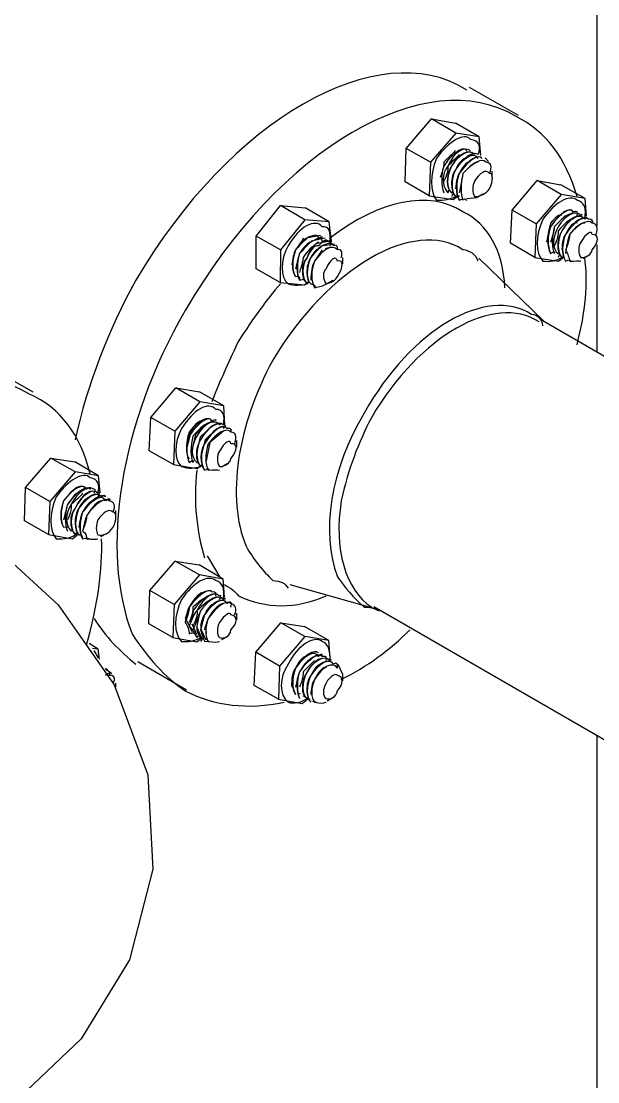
# Model space of a CAD drawing. Header units: inches. Extents: x 0.3 to 33.8, y 15.5 to 37.1.
# Drawn here: x 11.877 to 12.659, y 27.081 to 28.522 of the extents above; entities that cross this region are included whole.
import ezdxf

# ---------------------------------------------------------------- set-up
doc = ezdxf.new("R2010")
doc.units = ezdxf.units.IN
doc.header["$MEASUREMENT"] = 0

# ---------------------------------------------------------------- blocks, each defined once
blk = doc.blocks.new('60298_1')
at = {"transparency": 33554687}
for points in [[(12.6582, 29.1094), (12.6582, 28.2439)], [(12.5518, 28.3937), (12.4852, 28.4319)], [(12.3995, 28.3487), (12.4336, 28.389)], [(12.4336, 28.389), (12.4661, 28.3833)], [(12.4666, 28.3699), (12.4336, 28.389)], [(12.4986, 28.3647), (12.4661, 28.3833)], [(12.4666, 28.3699), (12.4325, 28.3301)], [(12.4986, 28.3647), (12.4666, 28.3699)], [(12.5007, 28.3394), (12.4986, 28.3647)], [(12.3979, 28.3038), (12.3995, 28.3487)], [(12.4325, 28.3301), (12.3995, 28.3487)], [(12.4862, 28.3477), (12.4862, 28.3477)], [(12.4893, 28.3451), (12.4893, 28.3451)], [(12.4924, 28.3441), (12.4924, 28.3441)], [(12.496, 28.3415), (12.496, 28.3415)], [(12.4991, 28.3405), (12.4991, 28.3405)], [(12.5007, 28.3394), (12.5007, 28.3394)], [(12.5022, 28.3379), (12.5022, 28.3379)], [(12.5053, 28.3369), (12.5053, 28.3369)], [(12.511, 28.3312), (12.5064, 28.3363)], [(12.4325, 28.3301), (12.4305, 28.2847)], [(12.5162, 28.3095), (12.5162, 28.3183)], [(12.4305, 28.2847), (12.3979, 28.3038)], [(12.543, 28.2651), (12.5771, 28.3054)], [(12.5771, 28.3054), (12.6091, 28.2997)], [(12.6097, 28.2862), (12.5771, 28.3054)], [(12.4547, 28.2935), (12.4547, 28.2935)], [(12.4614, 28.2899), (12.4614, 28.2899)], [(12.6422, 28.2811), (12.6091, 28.2997)], [(12.4305, 28.2847), (12.463, 28.2795)], [(12.463, 28.2795), (12.4702, 28.2852)], [(12.4676, 28.2862), (12.4676, 28.2862)], [(12.4744, 28.2826), (12.4744, 28.2826)], [(12.4811, 28.2811), (12.4955, 28.2821)], [(12.5033, 28.2868), (12.4955, 28.2821)], [(12.6097, 28.2862), (12.5756, 28.2465)], [(12.6422, 28.2811), (12.6097, 28.2862)], [(12.6442, 28.2568), (12.6422, 28.2811)], [(12.1955, 28.23), (12.2285, 28.2713)], [(12.2285, 28.2713), (12.2621, 28.2682)], [(12.2616, 28.2522), (12.2285, 28.2713)], [(12.2946, 28.2491), (12.2621, 28.2682)], [(12.541, 28.2201), (12.543, 28.2651)], [(12.5756, 28.2465), (12.543, 28.2651)], [(12.6298, 28.2651), (12.6298, 28.2651)], [(12.6365, 28.2609), (12.6365, 28.2609)], [(12.2616, 28.2522), (12.2285, 28.2114)], [(12.2946, 28.2491), (12.2616, 28.2522)], [(12.2977, 28.2222), (12.2946, 28.2491)], [(12.5756, 28.2465), (12.574, 28.201)], [(12.6427, 28.2573), (12.6427, 28.2573)], [(12.6494, 28.2537), (12.6494, 28.2537)], [(12.2285, 28.2114), (12.1955, 28.23)], [(12.1955, 28.1855), (12.1955, 28.23)], [(12.2693, 28.23), (12.2606, 28.2253)], [(12.2828, 28.2305), (12.2637, 28.2269)], [(12.2895, 28.2269), (12.2704, 28.2232)], [(12.2957, 28.2232), (12.2766, 28.2196)], [(12.2828, 28.2305), (12.2828, 28.2305)], [(12.3024, 28.2191), (12.2833, 28.216)], [(12.2895, 28.2269), (12.2895, 28.2269)], [(12.2957, 28.2232), (12.2957, 28.2232)], [(12.2972, 28.2222), (12.2977, 28.2253)], [(12.3024, 28.2191), (12.3024, 28.2191)], [(12.574, 28.201), (12.541, 28.2201)], [(12.6582, 28.2181), (12.6582, 28.0719)], [(12.2285, 28.2114), (12.228, 28.167)], [(12.2952, 28.2145), (12.2895, 28.2124)], [(12.5988, 28.2109), (12.5988, 28.2109)], [(12.605, 28.2067), (12.605, 28.2067)], [(12.606, 28.1959), (12.6138, 28.2021)], [(12.6117, 28.2031), (12.6117, 28.2031)], [(12.6468, 28.2036), (12.6391, 28.1995)], [(12.3132, 28.1923), (12.3132, 28.201)], [(12.5864, 28.1143), (12.4981, 28.2)], [(12.574, 28.201), (12.606, 28.1959)], [(12.6179, 28.1995), (12.6179, 28.1995)], [(12.228, 28.167), (12.1955, 28.1855)], [(12.2518, 28.1763), (12.2518, 28.1763)], [(12.228, 28.167), (12.2611, 28.1639)], [(12.258, 28.1726), (12.258, 28.1726)], [(12.2611, 28.1639), (12.2662, 28.168)], [(12.2647, 28.169), (12.2647, 28.169)], [(12.2709, 28.1654), (12.2709, 28.1654)], [(12.2998, 28.1695), (12.2921, 28.1649)], [(14.3649, 27.0866), (12.5807, 28.1169)], [(11.8304, 28.0539), (11.8924, 28.0182)], [(12.0524, 27.9836), (12.0865, 28.0239)], [(12.0865, 28.0239), (12.1185, 28.0182)], [(12.1191, 28.0048), (12.0865, 28.0239)], [(12.1516, 27.9996), (12.1185, 28.0182)], [(12.1191, 28.0048), (12.085, 27.965)], [(12.1516, 27.9996), (12.1191, 28.0048)], [(12.1531, 27.9733), (12.1516, 27.9996)], [(12.0504, 27.9382), (12.0524, 27.9836)], [(12.085, 27.965), (12.0524, 27.9836)], [(12.1227, 27.9795), (12.1067, 27.964)], [(12.1289, 27.9759), (12.1134, 27.9604)], [(12.1356, 27.9718), (12.1196, 27.9568)], [(12.1392, 27.9816), (12.1392, 27.9816)], [(12.1459, 27.978), (12.1459, 27.978)], [(12.1521, 27.9743), (12.1521, 27.9743)], [(12.1531, 27.9733), (12.1531, 27.9733)], [(12.085, 27.965), (12.0834, 27.9196)], [(12.1067, 27.964), (12.1015, 27.9428)], [(12.1134, 27.9604), (12.1082, 27.9392)], [(12.1418, 27.9681), (12.1263, 27.9532)], [(12.1516, 27.9656), (12.1325, 27.9495)], [(12.1588, 27.9707), (12.1588, 27.9707)], [(12.1196, 27.9568), (12.1144, 27.9356)], [(12.1263, 27.9532), (12.1211, 27.932)], [(12.1325, 27.9495), (12.1278, 27.9248)], [(12.1692, 27.9434), (12.1692, 27.9521)], [(11.8825, 27.8886), (11.9166, 27.9284)], [(11.9166, 27.9284), (11.9492, 27.9232)], [(11.9497, 27.9098), (11.9166, 27.9284)], [(12.0834, 27.9196), (12.0504, 27.9382)], [(11.9817, 27.9041), (11.9492, 27.9232)], [(12.0834, 27.9196), (12.1154, 27.9144)], [(12.1082, 27.9273), (12.1082, 27.9273)], [(12.1144, 27.9237), (12.1144, 27.9237)], [(12.1154, 27.9144), (12.1222, 27.9196)], [(12.1211, 27.9201), (12.1211, 27.9201)], [(12.1273, 27.9165), (12.1273, 27.9165)], [(12.1562, 27.9206), (12.1485, 27.916)], [(11.9497, 27.9098), (11.9156, 27.8695)], [(11.9817, 27.9041), (11.9497, 27.9098)], [(11.9838, 27.8814), (11.9817, 27.9041)], [(11.881, 27.8432), (11.8825, 27.8886)], [(11.9156, 27.8695), (11.8825, 27.8886)], [(11.9688, 27.8907), (11.9688, 27.8907)], [(11.975, 27.8865), (11.975, 27.8865)], [(11.9812, 27.8829), (11.9812, 27.8829)], [(11.9879, 27.8793), (11.9879, 27.8793)], [(11.9941, 27.8757), (11.9941, 27.8757)], [(11.9156, 27.8695), (11.9135, 27.8246)], [(12.0049, 27.8483), (12.0049, 27.8571)], [(11.9135, 27.8246), (11.881, 27.8432)], [(11.9373, 27.8365), (11.9373, 27.8365)], [(11.9435, 27.8323), (11.9435, 27.8323)], [(11.9502, 27.8287), (11.9502, 27.8287)], [(11.8257, 27.8215), (11.927, 27.729), (12.0029, 27.6206), (12.0483, 27.4982), (12.0555, 27.3701), (12.0235, 27.2472), (11.9579, 27.1398), (11.8655, 27.052), (11.7529, 26.9844)], [(11.9135, 27.8246), (11.9461, 27.8189)], [(11.9461, 27.8189), (11.9548, 27.8261)], [(11.9564, 27.8251), (11.9564, 27.8251)], [(11.9631, 27.8215), (11.9631, 27.8215)], [(11.992, 27.8256), (11.9843, 27.8215)], [(12.0514, 27.7487), (12.0855, 27.7884)], [(12.0855, 27.7884), (12.118, 27.7833)], [(12.1185, 27.7698), (12.0855, 27.7884)], [(12.1289, 27.7957), (12.1464, 27.7667)], [(12.1506, 27.7642), (12.118, 27.7833)], [(12.1185, 27.7698), (12.0845, 27.7296)], [(12.1506, 27.7642), (12.1185, 27.7698)], [(12.1526, 27.7394), (12.1506, 27.7642)], [(12.3602, 27.7228), (12.242, 27.7564)], [(12.0499, 27.7032), (12.0514, 27.7487)], [(12.0845, 27.7296), (12.0514, 27.7487)], [(12.1392, 27.7471), (12.1392, 27.7471)], [(12.1459, 27.7435), (12.1459, 27.7435)], [(12.0845, 27.7296), (12.0824, 27.6846)], [(12.1521, 27.7394), (12.1521, 27.7394)], [(12.1526, 27.7394), (12.1526, 27.7394)], [(12.1588, 27.7358), (12.1588, 27.7358)], [(12.1692, 27.7089), (12.1692, 27.7177)], [(13.7457, 26.9234), (12.3556, 27.7265)], [(12.0824, 27.6846), (12.0499, 27.7032)], [(12.1015, 27.711), (12.1015, 27.711)], [(12.1015, 27.7074), (12.1082, 27.6929)], [(12.1077, 27.7074), (12.1077, 27.7074)], [(12.1082, 27.7032), (12.1144, 27.6893)], [(12.1144, 27.7037), (12.1144, 27.7037)], [(12.1144, 27.6996), (12.1211, 27.6851)], [(12.1206, 27.7001), (12.1206, 27.7001)], [(12.195, 27.665), (12.2291, 27.7048)], [(12.2291, 27.7048), (12.2611, 27.6996)], [(12.2616, 27.6862), (12.2291, 27.7048)], [(12.2941, 27.6805), (12.2611, 27.6996)], [(12.0824, 27.6846), (12.1149, 27.679)], [(12.1082, 27.6929), (12.1082, 27.6929)], [(12.1144, 27.6893), (12.1144, 27.6893)], [(12.1149, 27.679), (12.1222, 27.6846)], [(12.1206, 27.696), (12.1273, 27.6815)], [(12.1211, 27.6851), (12.1211, 27.6851)], [(12.1273, 27.6965), (12.1278, 27.6903)], [(12.1562, 27.6857), (12.1485, 27.6815)], [(12.2616, 27.6862), (12.2275, 27.6459)], [(12.2941, 27.6805), (12.2616, 27.6862)], [(11.9827, 27.6552), (11.9812, 27.6691), (11.9688, 27.6764)], [(11.9812, 27.6691), (11.9734, 27.6697)], [(12.1273, 27.6815), (12.1273, 27.6815)], [(12.2962, 27.6567), (12.2941, 27.6805)], [(11.9817, 27.6573), (11.9755, 27.6671)], [(12.1929, 27.6196), (12.195, 27.665)], [(12.2275, 27.6459), (12.195, 27.665)], [(12.2828, 27.664), (12.2828, 27.664)], [(12.2895, 27.6604), (12.2895, 27.6604)], [(12.2957, 27.6567), (12.2957, 27.6567)], [(11.9941, 27.6407), (11.991, 27.6428)], [(11.9998, 27.6356), (11.991, 27.6418)], [(11.9941, 27.6407), (11.9941, 27.6407)], [(12.101, 27.6134), (12.0349, 27.6516)], [(12.2275, 27.6459), (12.226, 27.601)], [(12.3024, 27.6526), (12.3024, 27.6526)], [(12.3132, 27.6345), (12.307, 27.648)], [(12.3132, 27.6258), (12.3132, 27.6345)], [(12.0044, 27.618), (12.0044, 27.618)], [(12.0049, 27.617), (12.0049, 27.6227)], [(12.226, 27.601), (12.1929, 27.6196)], [(12.226, 27.601), (12.258, 27.5953)], [(12.2518, 27.6098), (12.2518, 27.6098)], [(12.2523, 27.6092), (12.2554, 27.6082)], [(12.258, 27.6061), (12.258, 27.6061)], [(12.258, 27.5953), (12.2657, 27.6015)], [(12.259, 27.6056), (12.2621, 27.6046)], [(12.2647, 27.6025), (12.2647, 27.6025)], [(12.2652, 27.602), (12.2683, 27.601)], [(12.2709, 27.5989), (12.2709, 27.5989)], [(12.2719, 27.5984), (12.2781, 27.5968)], [(12.2998, 27.603), (12.2921, 27.5984)], [(12.6582, 27.5519), (12.6582, 26.0306)]]:
    blk.add_lwpolyline(points, dxfattribs=at)
for points, knots in [([(12.4816, 28.4283), (12.3611, 28.5041), (12.1594, 28.3876), (12.0323, 28.1701), (11.995, 28.103), (11.9664, 28.0289), (11.9497, 27.9532)], [0, 0, 0, 0, 1, 1, 1, 2, 2, 2, 2]), ([(12.6313, 28.2837), (12.6161, 28.336), (12.5889, 28.3726), (12.5487, 28.3921), (12.4276, 28.4656), (12.2259, 28.3492), (12.0994, 28.1287), (12.0106, 27.9763), (11.9832, 27.8028), (12.0271, 27.6898)], [0, 0, 0, 0, 1, 1, 1, 2, 2, 2, 3, 3, 3, 3]), ([(12.4971, 28.3405), (12.5015, 28.3516), (12.498, 28.36), (12.4867, 28.3611), (12.4784, 28.3713), (12.4574, 28.3592), (12.4403, 28.3353), (12.4314, 28.3143), (12.4314, 28.29), (12.4403, 28.2785), (12.451, 28.2788), (12.46, 28.2799), (12.4661, 28.2837)], [0, 0, 0, 0, 1, 1, 1, 2, 2, 2, 3, 3, 3, 4, 4, 4, 4]), ([(12.4816, 28.3456), (12.4778, 28.3531), (12.4638, 28.345), (12.4506, 28.325), (12.4465, 28.3151), (12.4465, 28.2989), (12.4506, 28.2888)], [0, 0, 0, 0, 1, 1, 1, 2, 2, 2, 2]), ([(12.4867, 28.3456), (12.4786, 28.3526), (12.4646, 28.3445), (12.4558, 28.325), (12.4473, 28.3146), (12.4473, 28.2984), (12.4558, 28.2888), (12.4569, 28.2929), (12.458, 28.2925), (12.4558, 28.2888)], [0, 0, 0, 0, 1, 1, 1, 2, 2, 2, 3, 3, 3, 3]), ([(12.4661, 28.3456), (12.4639, 28.3434), (12.4581, 28.3378), (12.4506, 28.3301), (12.4499, 28.3236), (12.448, 28.3157), (12.4454, 28.3095)], [0, 0, 0, 0, 1, 1, 1, 2, 2, 2, 2]), ([(12.4713, 28.3405), (12.4704, 28.3397), (12.4646, 28.3341), (12.4558, 28.325), (12.4564, 28.3199), (12.4544, 28.312), (12.4506, 28.3043)], [0, 0, 0, 0, 1, 1, 1, 2, 2, 2, 2]), ([(12.4919, 28.3405), (12.4843, 28.3494), (12.4703, 28.3413), (12.4609, 28.325), (12.453, 28.3113), (12.453, 28.2952), (12.4609, 28.2888)], [0, 0, 0, 0, 1, 1, 1, 2, 2, 2, 2]), ([(12.4919, 28.3405), (12.4851, 28.3489), (12.4711, 28.3408), (12.4609, 28.325), (12.4538, 28.3109), (12.4538, 28.2947), (12.4609, 28.2888), (12.4634, 28.2892), (12.4644, 28.2888), (12.4609, 28.2837)], [0, 0, 0, 0, 1, 1, 1, 2, 2, 2, 3, 3, 3, 3]), ([(12.4816, 28.3353), (12.4768, 28.336), (12.471, 28.3304), (12.4661, 28.3198), (12.4628, 28.3161), (12.4608, 28.3083), (12.4609, 28.2992)], [0, 0, 0, 0, 1, 1, 1, 2, 2, 2, 2]), ([(12.4971, 28.3405), (12.4907, 28.3456), (12.4767, 28.3375), (12.4661, 28.3198), (12.4594, 28.3076), (12.4594, 28.2914), (12.4661, 28.2837)], [0, 0, 0, 0, 1, 1, 1, 2, 2, 2, 2]), ([(12.4971, 28.3353), (12.4915, 28.3452), (12.4775, 28.3371), (12.4661, 28.3198), (12.4602, 28.3072), (12.4602, 28.291), (12.4661, 28.2837), (12.4698, 28.2854), (12.4708, 28.2851), (12.4713, 28.2837)], [0, 0, 0, 0, 1, 1, 1, 2, 2, 2, 3, 3, 3, 3]), ([(12.5022, 28.3353), (12.4971, 28.3419), (12.4831, 28.3338), (12.4713, 28.3147), (12.4658, 28.3039), (12.4658, 28.2877), (12.4713, 28.2785)], [0, 0, 0, 0, 1, 1, 1, 2, 2, 2, 2]), ([(12.5022, 28.3353), (12.4979, 28.3415), (12.4839, 28.3334), (12.4713, 28.3147), (12.4667, 28.3034), (12.4667, 28.2873), (12.4713, 28.2785), (12.4772, 28.2812), (12.4793, 28.2807), (12.4816, 28.2785)], [0, 0, 0, 0, 1, 1, 1, 2, 2, 2, 3, 3, 3, 3]), ([(12.5126, 28.3147), (12.5165, 28.3249), (12.5144, 28.3298), (12.5074, 28.3301), (12.5024, 28.3367), (12.4892, 28.3291), (12.4764, 28.3147), (12.473, 28.301), (12.473, 28.2858), (12.4764, 28.2785)], [0, 0, 0, 0, 1, 1, 1, 2, 2, 2, 3, 3, 3, 3]), ([(12.4867, 28.3301), (12.4832, 28.3323), (12.4774, 28.3267), (12.4713, 28.3147), (12.4692, 28.3124), (12.4673, 28.3046), (12.4661, 28.294)], [0, 0, 0, 0, 1, 1, 1, 2, 2, 2, 2]), ([(12.4971, 28.3301), (12.4921, 28.3307), (12.4847, 28.3244), (12.4764, 28.3147), (12.4748, 28.3072), (12.4731, 28.2977), (12.4713, 28.2888)], [0, 0, 0, 0, 1, 1, 1, 2, 2, 2, 2]), ([(12.5126, 28.3147), (12.5178, 28.3153), (12.5178, 28.3057), (12.5126, 28.294), (12.5076, 28.2879), (12.4993, 28.2831), (12.4919, 28.2837), (12.489, 28.289), (12.489, 28.2986), (12.4919, 28.3043), (12.4993, 28.3164), (12.5076, 28.3212), (12.5126, 28.3147)], [0, 0, 0, 0, 1, 1, 1, 2, 2, 2, 3, 3, 3, 4, 4, 4, 4]), ([(12.5332, 28.1597), (12.5311, 28.2102), (12.51, 28.2463), (12.4764, 28.263), (12.4305, 28.2923), (12.3639, 28.2797), (12.2957, 28.2269)], [0, 0, 0, 0, 1, 1, 1, 2, 2, 2, 2]), ([(12.6417, 28.2527), (12.6447, 28.2679), (12.6412, 28.2763), (12.6313, 28.2785), (12.6216, 28.2876), (12.6006, 28.2755), (12.5849, 28.2527), (12.5747, 28.2306), (12.5747, 28.2063), (12.5849, 28.1959), (12.5944, 28.1949), (12.6038, 28.1963), (12.6107, 28.201)], [0, 0, 0, 0, 1, 1, 1, 2, 2, 2, 3, 3, 3, 4, 4, 4, 4]), ([(12.6262, 28.263), (12.6215, 28.2701), (12.6075, 28.262), (12.5952, 28.2424), (12.5902, 28.2321), (12.5902, 28.2159), (12.5952, 28.2062)], [0, 0, 0, 0, 1, 1, 1, 2, 2, 2, 2]), ([(12.6313, 28.2578), (12.6328, 28.2634), (12.6319, 28.2641), (12.6262, 28.263), (12.6223, 28.2696), (12.6083, 28.2616), (12.5952, 28.2424), (12.591, 28.2316), (12.591, 28.2155), (12.5952, 28.2062), (12.6006, 28.2099), (12.6016, 28.2095), (12.6004, 28.2062)], [0, 0, 0, 0, 1, 1, 1, 2, 2, 2, 3, 3, 3, 4, 4, 4, 4]), ([(12.6365, 28.2578), (12.628, 28.2664), (12.6139, 28.2583), (12.6004, 28.2424), (12.5967, 28.2284), (12.5967, 28.2122), (12.6004, 28.2062)], [0, 0, 0, 0, 1, 1, 1, 2, 2, 2, 2]), ([(12.6365, 28.2578), (12.6392, 28.2597), (12.6383, 28.2604), (12.6365, 28.2578), (12.6288, 28.2659), (12.6148, 28.2578), (12.6055, 28.2424), (12.5975, 28.2279), (12.5975, 28.2117), (12.6055, 28.2062), (12.6071, 28.2062), (12.6081, 28.2058), (12.6055, 28.201)], [0, 0, 0, 0, 1, 1, 1, 2, 2, 2, 3, 3, 3, 4, 4, 4, 4]), ([(12.2957, 28.2217), (12.2979, 28.2359), (12.2944, 28.2437), (12.2853, 28.2424), (12.2752, 28.2547), (12.2542, 28.2426), (12.2389, 28.2165), (12.2282, 28.1977), (12.2282, 28.1735), (12.2389, 28.1649), (12.2476, 28.1623), (12.2564, 28.1633), (12.2647, 28.1649)], [0, 0, 0, 0, 1, 1, 1, 2, 2, 2, 3, 3, 3, 4, 4, 4, 4]), ([(12.6107, 28.2578), (12.6076, 28.2605), (12.6018, 28.2548), (12.5952, 28.2475), (12.5936, 28.2406), (12.5916, 28.2328), (12.59, 28.2217)], [0, 0, 0, 0, 1, 1, 1, 2, 2, 2, 2]), ([(12.6158, 28.2578), (12.6141, 28.2567), (12.6083, 28.2511), (12.6004, 28.2424), (12.6, 28.2369), (12.5981, 28.2291), (12.5952, 28.2217)], [0, 0, 0, 0, 1, 1, 1, 2, 2, 2, 2]), ([(12.6262, 28.2527), (12.6205, 28.253), (12.6147, 28.2474), (12.6055, 28.2372), (12.6065, 28.2332), (12.6045, 28.2254), (12.6004, 28.2165)], [0, 0, 0, 0, 1, 1, 1, 2, 2, 2, 2]), ([(12.6417, 28.2527), (12.6344, 28.2627), (12.6204, 28.2546), (12.6107, 28.2372), (12.6031, 28.2247), (12.6031, 28.2085), (12.6107, 28.201)], [0, 0, 0, 0, 1, 1, 1, 2, 2, 2, 2]), ([(12.6417, 28.2527), (12.6456, 28.256), (12.6448, 28.2567), (12.6417, 28.2527), (12.6352, 28.2622), (12.6212, 28.2541), (12.6107, 28.2372), (12.6039, 28.2242), (12.6039, 28.208), (12.6107, 28.201), (12.6135, 28.2025), (12.6145, 28.2021), (12.6107, 28.201)], [0, 0, 0, 0, 1, 1, 1, 2, 2, 2, 3, 3, 3, 4, 4, 4, 4]), ([(12.6313, 28.2475), (12.6269, 28.2493), (12.6211, 28.2437), (12.6158, 28.232), (12.6129, 28.2295), (12.611, 28.2216), (12.6107, 28.2114)], [0, 0, 0, 0, 1, 1, 1, 2, 2, 2, 2]), ([(12.6468, 28.2527), (12.6408, 28.259), (12.6268, 28.2509), (12.6158, 28.232), (12.6095, 28.2209), (12.6095, 28.2048), (12.6158, 28.1959)], [0, 0, 0, 0, 1, 1, 1, 2, 2, 2, 2]), ([(12.652, 28.2475), (12.6536, 28.2508), (12.6521, 28.2524), (12.6468, 28.2527), (12.6416, 28.2585), (12.6276, 28.2504), (12.6158, 28.232), (12.6103, 28.2205), (12.6103, 28.2043), (12.6158, 28.1959), (12.6208, 28.1982), (12.623, 28.1978), (12.621, 28.1959)], [0, 0, 0, 0, 1, 1, 1, 2, 2, 2, 3, 3, 3, 4, 4, 4, 4]), ([(12.6572, 28.232), (12.6602, 28.242), (12.658, 28.2468), (12.652, 28.2475), (12.646, 28.2537), (12.6329, 28.2461), (12.621, 28.232), (12.6209, 28.2253), (12.6187, 28.218), (12.6158, 28.2114)], [0, 0, 0, 0, 1, 1, 1, 2, 2, 2, 3, 3, 3, 3]), ([(12.6417, 28.2475), (12.6358, 28.2477), (12.6284, 28.2415), (12.621, 28.232), (12.6185, 28.2243), (12.6167, 28.2148), (12.6158, 28.2062)], [0, 0, 0, 0, 1, 1, 1, 2, 2, 2, 2]), ([(12.2853, 28.2269), (12.2859, 28.2291), (12.285, 28.2297), (12.2802, 28.2269), (12.2799, 28.2327), (12.2743, 28.2321), (12.2647, 28.2269)], [0, 0, 0, 0, 1, 1, 1, 2, 2, 2, 2]), ([(12.652, 28.232), (12.6615, 28.2323), (12.6615, 28.2227), (12.652, 28.2114), (12.6513, 28.205), (12.6429, 28.2002), (12.6365, 28.201), (12.6327, 28.2061), (12.6327, 28.2157), (12.6365, 28.2217), (12.6429, 28.2335), (12.6513, 28.2383), (12.652, 28.232)], [0, 0, 0, 0, 1, 1, 1, 2, 2, 2, 3, 3, 3, 4, 4, 4, 4]), ([(12.4971, 28.1959), (12.493, 28.2053), (12.4873, 28.2096), (12.4764, 28.2114), (12.4097, 28.2544), (12.2938, 28.1876), (12.2182, 28.0616), (12.1702, 27.9735), (12.1545, 27.8739), (12.1821, 27.8086)], [0, 0, 0, 0, 1, 1, 1, 2, 2, 2, 3, 3, 3, 3]), ([(12.2595, 28.2269), (12.2591, 28.2244), (12.2543, 28.2194), (12.2492, 28.2114), (12.2467, 28.2062), (12.2447, 28.1984), (12.244, 28.1907)], [0, 0, 0, 0, 1, 1, 1, 2, 2, 2, 2]), ([(12.2647, 28.2269), (12.2617, 28.2258), (12.2561, 28.2199), (12.2492, 28.2114), (12.2433, 28.1977), (12.2433, 28.1816), (12.2492, 28.1752)], [0, 0, 0, 0, 1, 1, 1, 2, 2, 2, 2]), ([(12.2647, 28.2269), (12.2626, 28.2254), (12.2569, 28.2194), (12.2492, 28.2114), (12.2441, 28.1973), (12.2441, 28.1811), (12.2492, 28.1752), (12.2537, 28.1756), (12.2547, 28.1752), (12.2544, 28.1701)], [0, 0, 0, 0, 1, 1, 1, 2, 2, 2, 3, 3, 3, 3]), ([(12.2699, 28.2217), (12.2655, 28.2207), (12.2607, 28.2157), (12.2544, 28.2062), (12.2531, 28.2025), (12.2512, 28.1947), (12.2492, 28.1855)], [0, 0, 0, 0, 1, 1, 1, 2, 2, 2, 2]), ([(12.2699, 28.2217), (12.2682, 28.2221), (12.2626, 28.2162), (12.2544, 28.2062), (12.2498, 28.194), (12.2498, 28.1778), (12.2544, 28.1701)], [0, 0, 0, 0, 1, 1, 1, 2, 2, 2, 2]), ([(12.2699, 28.2217), (12.269, 28.2216), (12.2634, 28.2157), (12.2544, 28.2062), (12.2506, 28.1935), (12.2506, 28.1774), (12.2544, 28.1701), (12.2602, 28.1718), (12.2612, 28.1714), (12.2595, 28.1701)], [0, 0, 0, 0, 1, 1, 1, 2, 2, 2, 3, 3, 3, 3]), ([(12.275, 28.2165), (12.2719, 28.217), (12.2672, 28.212), (12.2595, 28.201), (12.2596, 28.1988), (12.2576, 28.191), (12.2544, 28.1804)], [0, 0, 0, 0, 1, 1, 1, 2, 2, 2, 2]), ([(12.2802, 28.2217), (12.2746, 28.2184), (12.269, 28.2125), (12.2647, 28.201), (12.2562, 28.1903), (12.2562, 28.1741), (12.2647, 28.1649)], [0, 0, 0, 0, 1, 1, 1, 2, 2, 2, 2]), ([(12.2802, 28.2165), (12.2754, 28.2179), (12.2698, 28.212), (12.2647, 28.201), (12.257, 28.1898), (12.257, 28.1737), (12.2647, 28.1649), (12.2666, 28.1681), (12.2676, 28.1677), (12.2647, 28.1649)], [0, 0, 0, 0, 1, 1, 1, 2, 2, 2, 3, 3, 3, 3]), ([(12.2853, 28.2165), (12.2811, 28.2147), (12.2754, 28.2087), (12.2699, 28.201), (12.2626, 28.1866), (12.2626, 28.1704), (12.2699, 28.1649)], [0, 0, 0, 0, 1, 1, 1, 2, 2, 2, 2]), ([(12.2853, 28.2165), (12.2819, 28.2142), (12.2762, 28.2083), (12.2699, 28.201), (12.2634, 28.1861), (12.2634, 28.1699), (12.2699, 28.1649), (12.2739, 28.1639), (12.2761, 28.1634), (12.275, 28.1597)], [0, 0, 0, 0, 1, 1, 1, 2, 2, 2, 3, 3, 3, 3]), ([(12.2905, 28.2217), (12.2923, 28.2253), (12.2914, 28.226), (12.2853, 28.2217), (12.2864, 28.229), (12.2807, 28.2284), (12.2699, 28.2217)], [0, 0, 0, 0, 1, 1, 1, 2, 2, 2, 2]), ([(12.2957, 28.2165), (12.2987, 28.2216), (12.2979, 28.2223), (12.2957, 28.2217), (12.2928, 28.2253), (12.2872, 28.2247), (12.2802, 28.2165)], [0, 0, 0, 0, 1, 1, 1, 2, 2, 2, 2]), ([(12.306, 28.2114), (12.3067, 28.2164), (12.3052, 28.2181), (12.3008, 28.2165), (12.2992, 28.2215), (12.2936, 28.221), (12.2853, 28.2165)], [0, 0, 0, 0, 1, 1, 1, 2, 2, 2, 2]), ([(12.2802, 28.2114), (12.2784, 28.2133), (12.2736, 28.2083), (12.2699, 28.201), (12.266, 28.1951), (12.2641, 28.1873), (12.2647, 28.1804)], [0, 0, 0, 0, 1, 1, 1, 2, 2, 2, 2]), ([(12.2853, 28.2114), (12.2848, 28.2096), (12.2801, 28.2046), (12.275, 28.1959), (12.2716, 28.1899), (12.2698, 28.1804), (12.2699, 28.1701)], [0, 0, 0, 0, 1, 1, 1, 2, 2, 2, 2]), ([(12.3112, 28.201), (12.3133, 28.2076), (12.3111, 28.2124), (12.306, 28.2114), (12.2991, 28.2194), (12.286, 28.2118), (12.275, 28.1959), (12.2698, 28.1837), (12.2698, 28.1685), (12.275, 28.1597), (12.2818, 28.1616), (12.2871, 28.1621), (12.2905, 28.1649)], [0, 0, 0, 0, 1, 1, 1, 2, 2, 2, 3, 3, 3, 4, 4, 4, 4]), ([(12.6158, 28.2114), (12.6187, 28.2053), (12.6209, 28.2004), (12.621, 28.1959), (12.6287, 28.1959), (12.634, 28.1965), (12.6365, 28.1959)], [0, 0, 0, 0, 1, 1, 1, 2, 2, 2, 2]), ([(12.306, 28.1959), (12.3146, 28.198), (12.3146, 28.1884), (12.306, 28.1752), (12.3044, 28.1706), (12.296, 28.1658), (12.2905, 28.1649), (12.2858, 28.1717), (12.2858, 28.1813), (12.2905, 28.1855), (12.296, 28.1991), (12.3044, 28.2039), (12.306, 28.1959)], [0, 0, 0, 0, 1, 1, 1, 2, 2, 2, 3, 3, 3, 4, 4, 4, 4]), ([(12.2285, 28.1649), (12.2097, 28.1437), (12.1916, 28.118), (12.1717, 28.0874), (12.1604, 28.064), (12.1474, 28.0361), (12.1356, 28.0048)], [0, 0, 0, 0, 1, 1, 1, 2, 2, 2, 2]), ([(12.5849, 28.1081), (12.5836, 28.1179), (12.5778, 28.1225), (12.5694, 28.1236), (12.5083, 28.1627), (12.406, 28.1036), (12.3422, 27.9893), (12.2968, 27.9145), (12.2829, 27.8265), (12.306, 27.7673)], [0, 0, 0, 0, 1, 1, 1, 2, 2, 2, 3, 3, 3, 3]), ([(12.5797, 28.1133), (12.5188, 28.1529), (12.4179, 28.0946), (12.3525, 27.9841), (12.3347, 27.9505), (12.32, 27.9115), (12.3112, 27.8705)], [0, 0, 0, 0, 1, 1, 1, 2, 2, 2, 2]), ([(11.9703, 27.9067), (11.9574, 27.9596), (11.93, 27.9967), (11.8877, 28.0151), (11.7683, 28.0901), (11.5666, 27.9736), (11.4384, 27.7569), (11.3177, 27.5426), (11.3177, 27.3097), (11.4384, 27.2354), (11.4507, 27.2329), (11.4598, 27.2287), (11.4643, 27.225)], [0, 0, 0, 0, 1, 1, 1, 2, 2, 2, 3, 3, 3, 4, 4, 4, 4]), ([(12.1511, 27.9738), (12.1541, 27.9863), (12.1506, 27.9948), (12.1408, 27.9945), (12.131, 28.0061), (12.11, 27.994), (12.0943, 27.9687), (12.0841, 27.9491), (12.0841, 27.9248), (12.0943, 27.917), (12.1035, 27.9136), (12.1122, 27.9147), (12.1201, 27.917)], [0, 0, 0, 0, 1, 1, 1, 2, 2, 2, 3, 3, 3, 4, 4, 4, 4]), ([(12.1253, 27.979), (12.1204, 27.9811), (12.1126, 27.9746), (12.1046, 27.9635), (12.1065, 27.9641), (12.1057, 27.9625), (12.1046, 27.9583)], [0, 0, 0, 0, 1, 1, 1, 2, 2, 2, 2]), ([(12.1408, 27.979), (12.1422, 27.9802), (12.1413, 27.9809), (12.1356, 27.979), (12.1317, 27.9864), (12.1177, 27.9783), (12.1046, 27.9583)], [0, 0, 0, 0, 1, 1, 1, 2, 2, 2, 2]), ([(12.1459, 27.9738), (12.1486, 27.9765), (12.1478, 27.9772), (12.1459, 27.9738), (12.1382, 27.9827), (12.1242, 27.9746), (12.1149, 27.9583)], [0, 0, 0, 0, 1, 1, 1, 2, 2, 2, 2]), ([(12.1511, 27.9687), (12.1551, 27.9727), (12.1542, 27.9734), (12.1511, 27.9738), (12.1446, 27.979), (12.1306, 27.9709), (12.1201, 27.9532)], [0, 0, 0, 0, 1, 1, 1, 2, 2, 2, 2]), ([(12.1046, 27.9583), (12.1004, 27.9484), (12.1004, 27.9322), (12.1046, 27.9222), (12.11, 27.9267), (12.1111, 27.9263), (12.1098, 27.9222)], [0, 0, 0, 0, 1, 1, 1, 2, 2, 2, 2]), ([(12.1149, 27.9583), (12.1069, 27.9447), (12.1069, 27.9285), (12.1149, 27.9222), (12.1165, 27.923), (12.1175, 27.9226), (12.1149, 27.9222)], [0, 0, 0, 0, 1, 1, 1, 2, 2, 2, 2]), ([(12.1614, 27.9635), (12.1631, 27.9676), (12.1615, 27.9692), (12.1562, 27.9687), (12.151, 27.9753), (12.137, 27.9672), (12.1253, 27.948)], [0, 0, 0, 0, 1, 1, 1, 2, 2, 2, 2]), ([(12.1666, 27.948), (12.1696, 27.9587), (12.1675, 27.9636), (12.1614, 27.9635), (12.1555, 27.9705), (12.1423, 27.9629), (12.1304, 27.948), (12.1261, 27.9348), (12.1261, 27.9196), (12.1304, 27.9119), (12.1381, 27.9127), (12.1434, 27.9132), (12.1459, 27.9119)], [0, 0, 0, 0, 1, 1, 1, 2, 2, 2, 3, 3, 3, 4, 4, 4, 4]), ([(12.1201, 27.9532), (12.1133, 27.941), (12.1133, 27.9248), (12.1201, 27.917), (12.1229, 27.9192), (12.1239, 27.9188), (12.1201, 27.917)], [0, 0, 0, 0, 1, 1, 1, 2, 2, 2, 2]), ([(12.1253, 27.948), (12.1198, 27.9372), (12.1198, 27.9211), (12.1253, 27.9119), (12.1303, 27.915), (12.1324, 27.9145), (12.1304, 27.9119)], [0, 0, 0, 0, 1, 1, 1, 2, 2, 2, 2]), ([(12.1614, 27.948), (12.1709, 27.9491), (12.1709, 27.9395), (12.1614, 27.9273), (12.1607, 27.9217), (12.1524, 27.9169), (12.1459, 27.917), (12.1421, 27.9228), (12.1421, 27.9324), (12.1459, 27.9377), (12.1524, 27.9502), (12.1607, 27.955), (12.1614, 27.948)], [0, 0, 0, 0, 1, 1, 1, 2, 2, 2, 3, 3, 3, 4, 4, 4, 4]), ([(11.9807, 27.8809), (11.9842, 27.892), (11.9807, 27.8999), (11.9703, 27.9015), (11.9614, 27.9111), (11.9404, 27.8989), (11.9239, 27.8757), (11.9145, 27.854), (11.9145, 27.8298), (11.9239, 27.8189), (11.9346, 27.8182), (11.9446, 27.8199), (11.9497, 27.8241)], [0, 0, 0, 0, 1, 1, 1, 2, 2, 2, 3, 3, 3, 4, 4, 4, 4]), ([(11.9652, 27.886), (11.9602, 27.8957), (11.9462, 27.8876), (11.9342, 27.8705), (11.9289, 27.8577), (11.9289, 27.8415), (11.9342, 27.8344)], [0, 0, 0, 0, 1, 1, 1, 2, 2, 2, 2]), ([(11.9703, 27.886), (11.9714, 27.889), (11.9706, 27.8897), (11.9652, 27.886), (11.961, 27.8953), (11.947, 27.8872), (11.9342, 27.8705), (11.9297, 27.8572), (11.9297, 27.8411), (11.9342, 27.8344), (11.9393, 27.8355), (11.9403, 27.8351), (11.9394, 27.8344)], [0, 0, 0, 0, 1, 1, 1, 2, 2, 2, 3, 3, 3, 4, 4, 4, 4]), ([(11.9703, 27.886), (11.9666, 27.892), (11.9526, 27.8839), (11.9394, 27.8654), (11.9353, 27.854), (11.9353, 27.8378), (11.9394, 27.8292)], [0, 0, 0, 0, 1, 1, 1, 2, 2, 2, 2]), ([(11.9755, 27.8809), (11.9779, 27.8853), (11.977, 27.886), (11.9755, 27.886), (11.9674, 27.8915), (11.9534, 27.8834), (11.9445, 27.8654), (11.9361, 27.8535), (11.9361, 27.8373), (11.9445, 27.8292), (11.9457, 27.8318), (11.9467, 27.8314), (11.9445, 27.8292)], [0, 0, 0, 0, 1, 1, 1, 2, 2, 2, 3, 3, 3, 4, 4, 4, 4]), ([(11.9548, 27.8809), (11.9527, 27.8823), (11.9469, 27.8767), (11.9394, 27.8654), (11.9387, 27.8625), (11.9367, 27.8547), (11.9342, 27.8447)], [0, 0, 0, 0, 1, 1, 1, 2, 2, 2, 2]), ([(11.96, 27.8809), (11.9591, 27.8786), (11.9533, 27.873), (11.9445, 27.8654), (11.9451, 27.8588), (11.9432, 27.851), (11.9394, 27.8447)], [0, 0, 0, 0, 1, 1, 1, 2, 2, 2, 2]), ([(11.9807, 27.8809), (11.973, 27.8883), (11.959, 27.8802), (11.9497, 27.8602), (11.9418, 27.8503), (11.9418, 27.8341), (11.9497, 27.8241)], [0, 0, 0, 0, 1, 1, 1, 2, 2, 2, 2]), ([(11.9807, 27.8757), (11.9843, 27.8816), (11.9834, 27.8823), (11.9807, 27.8809), (11.9739, 27.8878), (11.9598, 27.8797), (11.9497, 27.8602), (11.9426, 27.8498), (11.9426, 27.8336), (11.9497, 27.8241), (11.9521, 27.8281), (11.9532, 27.8277), (11.9497, 27.8241)], [0, 0, 0, 0, 1, 1, 1, 2, 2, 2, 3, 3, 3, 4, 4, 4, 4]), ([(11.9703, 27.8757), (11.9656, 27.8749), (11.9598, 27.8693), (11.9548, 27.8602), (11.9516, 27.8551), (11.9496, 27.8472), (11.9497, 27.8396)], [0, 0, 0, 0, 1, 1, 1, 2, 2, 2, 2]), ([(11.9858, 27.8757), (11.9795, 27.8846), (11.9655, 27.8765), (11.9548, 27.8602), (11.9482, 27.8465), (11.9482, 27.8304), (11.9548, 27.8241)], [0, 0, 0, 0, 1, 1, 1, 2, 2, 2, 2]), ([(11.991, 27.8757), (11.9907, 27.8779), (11.9899, 27.8786), (11.9858, 27.8757), (11.9803, 27.8841), (11.9663, 27.876), (11.9548, 27.8602), (11.949, 27.8461), (11.949, 27.8299), (11.9548, 27.8241), (11.9586, 27.8244), (11.9596, 27.824), (11.96, 27.8189)], [0, 0, 0, 0, 1, 1, 1, 2, 2, 2, 3, 3, 3, 4, 4, 4, 4]), ([(11.991, 27.8757), (11.9859, 27.8808), (11.9719, 27.8728), (11.96, 27.855), (11.9546, 27.8428), (11.9546, 27.8267), (11.96, 27.8189)], [0, 0, 0, 0, 1, 1, 1, 2, 2, 2, 2]), ([(11.9962, 27.8705), (11.9987, 27.8727), (11.9972, 27.8743), (11.991, 27.8705), (11.9867, 27.8804), (11.9727, 27.8723), (11.96, 27.855), (11.9554, 27.8424), (11.9554, 27.8262), (11.96, 27.8189), (11.9659, 27.8201), (11.9681, 27.8196), (11.9703, 27.8189)], [0, 0, 0, 0, 1, 1, 1, 2, 2, 2, 3, 3, 3, 4, 4, 4, 4]), ([(12.0013, 27.855), (12.0053, 27.8638), (12.0031, 27.8687), (11.9962, 27.8705), (11.9911, 27.8756), (11.978, 27.868), (11.9652, 27.8499), (11.966, 27.8472), (11.9638, 27.8399), (11.96, 27.8292)], [0, 0, 0, 0, 1, 1, 1, 2, 2, 2, 3, 3, 3, 3]), ([(11.9755, 27.8705), (11.972, 27.8712), (11.9662, 27.8656), (11.96, 27.855), (11.958, 27.8513), (11.956, 27.8435), (11.9548, 27.8344)], [0, 0, 0, 0, 1, 1, 1, 2, 2, 2, 2]), ([(11.9858, 27.8705), (11.9809, 27.8696), (11.9735, 27.8634), (11.9652, 27.8499), (11.9636, 27.8461), (11.9618, 27.8366), (11.96, 27.8292)], [0, 0, 0, 0, 1, 1, 1, 2, 2, 2, 2]), ([(12.0013, 27.855), (12.0066, 27.8542), (12.0066, 27.8446), (12.0013, 27.8344), (11.9963, 27.8269), (11.988, 27.822), (11.9807, 27.8241), (11.9778, 27.828), (11.9778, 27.8376), (11.9807, 27.8447), (11.988, 27.8553), (11.9963, 27.8601), (12.0013, 27.855)], [0, 0, 0, 0, 1, 1, 1, 2, 2, 2, 3, 3, 3, 4, 4, 4, 4]), ([(11.96, 27.8292), (11.9638, 27.8272), (11.966, 27.8223), (11.9652, 27.8189), (11.9738, 27.8178), (11.9791, 27.8183), (11.9807, 27.8189)], [0, 0, 0, 0, 1, 1, 1, 2, 2, 2, 2]), ([(12.1821, 27.8086), (12.1917, 27.7907), (12.2053, 27.775), (12.2182, 27.7621), (12.2286, 27.7616), (12.2352, 27.7588), (12.2389, 27.7518)], [0, 0, 0, 0, 1, 1, 1, 2, 2, 2, 2]), ([(12.1511, 27.7363), (12.1535, 27.7513), (12.15, 27.7598), (12.1408, 27.7621), (12.1304, 27.7711), (12.1094, 27.759), (12.0943, 27.7363), (12.0835, 27.7141), (12.0835, 27.6898), (12.0943, 27.6795), (12.103, 27.6785), (12.112, 27.6797), (12.1201, 27.6846)], [0, 0, 0, 0, 1, 1, 1, 2, 2, 2, 3, 3, 3, 4, 4, 4, 4]), ([(12.1511, 27.7569), (12.1587, 27.7539), (12.1669, 27.7473), (12.1717, 27.7414), (12.2082, 27.7235), (12.25, 27.7233), (12.2905, 27.7414)], [0, 0, 0, 0, 1, 1, 1, 2, 2, 2, 2]), ([(12.306, 27.7673), (12.3158, 27.753), (12.3277, 27.7392), (12.3422, 27.7259), (12.3493, 27.7267), (12.3562, 27.724), (12.3628, 27.7208)], [0, 0, 0, 0, 1, 1, 1, 2, 2, 2, 2]), ([(12.1356, 27.7466), (12.1309, 27.7522), (12.1169, 27.7441), (12.1046, 27.7259), (12.1041, 27.722), (12.1018, 27.7141), (12.0994, 27.7053)], [0, 0, 0, 0, 1, 1, 1, 2, 2, 2, 2]), ([(12.1408, 27.7414), (12.1422, 27.7455), (12.1413, 27.7462), (12.1356, 27.7466), (12.1317, 27.7518), (12.1177, 27.7437), (12.1046, 27.7259), (12.1049, 27.7215), (12.1026, 27.7137), (12.0994, 27.7053)], [0, 0, 0, 0, 1, 1, 1, 2, 2, 2, 3, 3, 3, 3]), ([(12.1253, 27.7466), (12.1195, 27.7458), (12.1118, 27.7395), (12.1046, 27.7259), (12.1023, 27.723), (12.1004, 27.7145), (12.0994, 27.7053)], [0, 0, 0, 0, 1, 1, 1, 2, 2, 2, 2]), ([(12.1201, 27.7414), (12.117, 27.7426), (12.1112, 27.737), (12.1046, 27.7259), (12.1036, 27.7238), (12.1017, 27.7172), (12.0994, 27.7105)], [0, 0, 0, 0, 1, 1, 1, 2, 2, 2, 2]), ([(12.1459, 27.7414), (12.1374, 27.7485), (12.1234, 27.7404), (12.1098, 27.7208), (12.1106, 27.7183), (12.1082, 27.7104), (12.1046, 27.7001)], [0, 0, 0, 0, 1, 1, 1, 2, 2, 2, 2]), ([(12.1459, 27.7363), (12.1486, 27.7418), (12.1478, 27.7425), (12.1459, 27.7414), (12.1382, 27.748), (12.1242, 27.74), (12.1149, 27.7208), (12.1114, 27.7178), (12.109, 27.71), (12.1046, 27.7001)], [0, 0, 0, 0, 1, 1, 1, 2, 2, 2, 3, 3, 3, 3]), ([(12.1253, 27.7363), (12.1235, 27.7388), (12.1177, 27.7332), (12.1098, 27.7259), (12.1101, 27.7201), (12.1081, 27.7135), (12.1046, 27.7053)], [0, 0, 0, 0, 1, 1, 1, 2, 2, 2, 2]), ([(12.1511, 27.7363), (12.1438, 27.7448), (12.1298, 27.7367), (12.1201, 27.7208), (12.117, 27.7146), (12.1147, 27.7067), (12.1098, 27.695)], [0, 0, 0, 0, 1, 1, 1, 2, 2, 2, 2]), ([(12.1356, 27.7363), (12.1299, 27.7351), (12.1241, 27.7295), (12.1149, 27.7208), (12.1165, 27.7164), (12.1145, 27.7097), (12.1098, 27.7001)], [0, 0, 0, 0, 1, 1, 1, 2, 2, 2, 2]), ([(12.1511, 27.7363), (12.1551, 27.7381), (12.1542, 27.7388), (12.1511, 27.7363), (12.1446, 27.7443), (12.1306, 27.7362), (12.1201, 27.7208), (12.1178, 27.7141), (12.1155, 27.7062), (12.1149, 27.695)], [0, 0, 0, 0, 1, 1, 1, 2, 2, 2, 3, 3, 3, 3]), ([(12.1562, 27.7311), (12.1502, 27.7411), (12.1362, 27.733), (12.1253, 27.7156), (12.1234, 27.7108), (12.1211, 27.703), (12.1201, 27.695)], [0, 0, 0, 0, 1, 1, 1, 2, 2, 2, 2]), ([(12.1614, 27.7259), (12.1631, 27.7329), (12.1615, 27.7345), (12.1562, 27.7311), (12.151, 27.7406), (12.137, 27.7325), (12.1253, 27.7156), (12.1242, 27.7104), (12.1219, 27.7025), (12.1201, 27.695)], [0, 0, 0, 0, 1, 1, 1, 2, 2, 2, 3, 3, 3, 3]), ([(12.1408, 27.7311), (12.1363, 27.7314), (12.1305, 27.7258), (12.1253, 27.7156), (12.1229, 27.7126), (12.121, 27.706), (12.1201, 27.7001)], [0, 0, 0, 0, 1, 1, 1, 2, 2, 2, 2]), ([(12.1511, 27.7311), (12.1452, 27.7298), (12.1378, 27.7236), (12.1304, 27.7105), (12.1294, 27.7089), (12.1274, 27.7023), (12.1253, 27.695)], [0, 0, 0, 0, 1, 1, 1, 2, 2, 2, 2]), ([(12.1666, 27.7156), (12.1696, 27.7241), (12.1675, 27.7289), (12.1614, 27.7311), (12.1555, 27.7358), (12.1423, 27.7282), (12.1304, 27.7105), (12.1261, 27.7002), (12.1261, 27.685), (12.1304, 27.6795), (12.1381, 27.6781), (12.1434, 27.6786), (12.1459, 27.6795)], [0, 0, 0, 0, 1, 1, 1, 2, 2, 2, 3, 3, 3, 4, 4, 4, 4]), ([(12.1614, 27.7156), (12.1709, 27.7144), (12.1709, 27.7048), (12.1614, 27.695), (12.1607, 27.6871), (12.1524, 27.6823), (12.1459, 27.6846), (12.1421, 27.6882), (12.1421, 27.6978), (12.1459, 27.7053), (12.1524, 27.7156), (12.1607, 27.7204), (12.1614, 27.7156)], [0, 0, 0, 0, 1, 1, 1, 2, 2, 2, 3, 3, 3, 4, 4, 4, 4]), ([(12.0994, 27.7053), (12.1026, 27.7001), (12.1049, 27.695), (12.1046, 27.6898), (12.11, 27.692), (12.1111, 27.6916), (12.1098, 27.6898)], [0, 0, 0, 0, 1, 1, 1, 2, 2, 2, 2]), ([(12.1046, 27.7001), (12.109, 27.6964), (12.1114, 27.6913), (12.1149, 27.6846), (12.1165, 27.6883), (12.1175, 27.6879), (12.1149, 27.6846)], [0, 0, 0, 0, 1, 1, 1, 2, 2, 2, 2]), ([(12.0271, 27.6898), (12.0481, 27.6579), (12.0717, 27.6306), (12.0994, 27.6123), (12.1389, 27.5917), (12.1852, 27.5866), (12.2337, 27.5968)], [0, 0, 0, 0, 1, 1, 1, 2, 2, 2, 2]), ([(12.1149, 27.695), (12.1155, 27.6927), (12.1178, 27.6875), (12.1201, 27.6846), (12.1229, 27.6846), (12.1239, 27.6842), (12.1201, 27.6795)], [0, 0, 0, 0, 1, 1, 1, 2, 2, 2, 2]), ([(12.1201, 27.695), (12.1219, 27.689), (12.1242, 27.6838), (12.1253, 27.6795), (12.1303, 27.6804), (12.1324, 27.6799), (12.1304, 27.6795)], [0, 0, 0, 0, 1, 1, 1, 2, 2, 2, 2]), ([(12.2957, 27.6536), (12.2967, 27.6677), (12.2932, 27.6761), (12.2853, 27.6795), (12.2736, 27.6874), (12.2526, 27.6753), (12.2389, 27.6485), (12.2267, 27.6304), (12.2267, 27.6061), (12.2389, 27.5968), (12.2464, 27.5947), (12.2558, 27.596), (12.2647, 27.602)], [0, 0, 0, 0, 1, 1, 1, 2, 2, 2, 3, 3, 3, 4, 4, 4, 4]), ([(12.2647, 27.6588), (12.2607, 27.6604), (12.2544, 27.6545), (12.2492, 27.6433), (12.2448, 27.638), (12.2431, 27.6282), (12.244, 27.6175)], [0, 0, 0, 0, 1, 1, 1, 2, 2, 2, 2]), ([(12.2647, 27.6588), (12.2607, 27.6596), (12.2549, 27.654), (12.2492, 27.6433), (12.2467, 27.6398), (12.2447, 27.6319), (12.244, 27.6227)], [0, 0, 0, 0, 1, 1, 1, 2, 2, 2, 2]), ([(12.2802, 27.664), (12.2746, 27.6693), (12.2606, 27.6612), (12.2492, 27.6433), (12.2433, 27.6312), (12.2433, 27.6151), (12.2492, 27.6072)], [0, 0, 0, 0, 1, 1, 1, 2, 2, 2, 2]), ([(12.2853, 27.6588), (12.2859, 27.6626), (12.285, 27.6633), (12.2802, 27.6588), (12.2754, 27.6688), (12.2614, 27.6607), (12.2492, 27.6433), (12.2441, 27.6308), (12.2441, 27.6146), (12.2492, 27.6072)], [0, 0, 0, 0, 1, 1, 1, 2, 2, 2, 3, 3, 3, 3]), ([(12.2853, 27.6588), (12.2811, 27.6655), (12.267, 27.6575), (12.2544, 27.6382), (12.2498, 27.6275), (12.2498, 27.6114), (12.2544, 27.602)], [0, 0, 0, 0, 1, 1, 1, 2, 2, 2, 2]), ([(12.2905, 27.6536), (12.2923, 27.6589), (12.2914, 27.6595), (12.2853, 27.6588), (12.2819, 27.6651), (12.2679, 27.657), (12.2544, 27.6382), (12.2506, 27.6271), (12.2506, 27.6109), (12.2544, 27.602)], [0, 0, 0, 0, 1, 1, 1, 2, 2, 2, 3, 3, 3, 3]), ([(12.2957, 27.6536), (12.2875, 27.6618), (12.2735, 27.6537), (12.2647, 27.6382), (12.2562, 27.6238), (12.2562, 27.6076), (12.2647, 27.602)], [0, 0, 0, 0, 1, 1, 1, 2, 2, 2, 2]), ([(12.2957, 27.6536), (12.2987, 27.6551), (12.2979, 27.6558), (12.2957, 27.6536), (12.2883, 27.6614), (12.2743, 27.6533), (12.2647, 27.6382), (12.257, 27.6233), (12.257, 27.6072), (12.2647, 27.602)], [0, 0, 0, 0, 1, 1, 1, 2, 2, 2, 3, 3, 3, 3]), ([(12.2699, 27.6536), (12.2672, 27.6559), (12.2614, 27.6503), (12.2544, 27.6382), (12.2531, 27.636), (12.2512, 27.6282), (12.2492, 27.6175)], [0, 0, 0, 0, 1, 1, 1, 2, 2, 2, 2]), ([(12.275, 27.6536), (12.2736, 27.6522), (12.2678, 27.6466), (12.2595, 27.6382), (12.2596, 27.6323), (12.2576, 27.6245), (12.2544, 27.6175)], [0, 0, 0, 0, 1, 1, 1, 2, 2, 2, 2]), ([(12.3008, 27.6485), (12.2939, 27.6581), (12.2799, 27.65), (12.2699, 27.633), (12.2626, 27.6201), (12.2626, 27.6039), (12.2699, 27.5968)], [0, 0, 0, 0, 1, 1, 1, 2, 2, 2, 2]), ([(12.2853, 27.6485), (12.28, 27.6485), (12.2742, 27.6428), (12.2699, 27.633), (12.266, 27.6286), (12.2641, 27.6208), (12.2647, 27.6123)], [0, 0, 0, 0, 1, 1, 1, 2, 2, 2, 2]), ([(12.306, 27.6433), (12.3067, 27.65), (12.3052, 27.6516), (12.3008, 27.6485), (12.2947, 27.6576), (12.2807, 27.6496), (12.2699, 27.633), (12.2634, 27.6196), (12.2634, 27.6035), (12.2699, 27.5968)], [0, 0, 0, 0, 1, 1, 1, 2, 2, 2, 3, 3, 3, 3]), ([(12.2905, 27.6433), (12.2889, 27.6469), (12.2815, 27.6406), (12.275, 27.6278), (12.2716, 27.6234), (12.2698, 27.6139), (12.2699, 27.6072)], [0, 0, 0, 0, 1, 1, 1, 2, 2, 2, 2]), ([(12.306, 27.6433), (12.2991, 27.6529), (12.286, 27.6453), (12.275, 27.6278), (12.2698, 27.6172), (12.2698, 27.602), (12.275, 27.5968), (12.2818, 27.5951), (12.2871, 27.5956), (12.2905, 27.5968)], [0, 0, 0, 0, 1, 1, 1, 2, 2, 2, 3, 3, 3, 3]), ([(12.0013, 27.6227), (12.0053, 27.6292), (12.0031, 27.634), (11.9962, 27.633), (11.9977, 27.6372), (11.996, 27.6376), (11.991, 27.633)], [0, 0, 0, 0, 1, 1, 1, 2, 2, 2, 2]), ([(12.306, 27.633), (12.3146, 27.6315), (12.3146, 27.6219), (12.306, 27.6123), (12.3044, 27.6041), (12.296, 27.5993), (12.2905, 27.602), (12.2858, 27.6052), (12.2858, 27.6148), (12.2905, 27.6227), (12.296, 27.6326), (12.3044, 27.6374), (12.306, 27.633)], [0, 0, 0, 0, 1, 1, 1, 2, 2, 2, 3, 3, 3, 4, 4, 4, 4])]:
    blk.add_open_spline(points, degree=3, knots=knots, dxfattribs=at)
for points in [[(12.6313, 28.0823), (12.6429, 28.127), (12.6465, 28.1664), (12.6417, 28.201)], [(12.1356, 27.979), (12.1309, 27.9869), (12.1169, 27.9788), (12.1046, 27.9635)], [(12.1459, 27.9738), (12.1374, 27.9832), (12.1234, 27.9751), (12.1098, 27.9583)], [(12.1511, 27.9738), (12.1438, 27.9794), (12.1298, 27.9714), (12.1201, 27.9532)], [(12.1046, 27.9635), (12.0996, 27.9489), (12.0996, 27.9327), (12.1046, 27.9273)], [(12.1098, 27.9583), (12.1061, 27.9451), (12.1061, 27.929), (12.1098, 27.9222)], [(12.1562, 27.9687), (12.1502, 27.9757), (12.1362, 27.9676), (12.1253, 27.948)], [(12.1201, 27.9532), (12.1125, 27.9414), (12.1125, 27.9252), (12.1201, 27.917)], [(12.1253, 27.948), (12.119, 27.9377), (12.119, 27.9215), (12.1253, 27.9119)], [(12.1149, 27.9119), (12.1102, 27.8686), (12.1151, 27.8278), (12.1253, 27.7931)], [(12.3112, 27.8705), (12.3007, 27.805), (12.3168, 27.7492), (12.3525, 27.7259)], [(11.9652, 27.6743), (11.9809, 27.7289), (11.987, 27.7776), (11.9858, 27.8189)], [(11.9755, 27.7105), (11.9908, 27.6862), (12.0109, 27.6657), (12.0323, 27.6485)], [(12.3112, 27.6278), (12.3457, 27.6453), (12.378, 27.6681), (12.4041, 27.695)]]:
    blk.add_open_spline(points, degree=3, dxfattribs=at)

msp = doc.modelspace()

# ---------------------------------------------------------------- block references
msp.add_blockref('60298_1', (0, 0))

doc.saveas('drawing.dxf')
